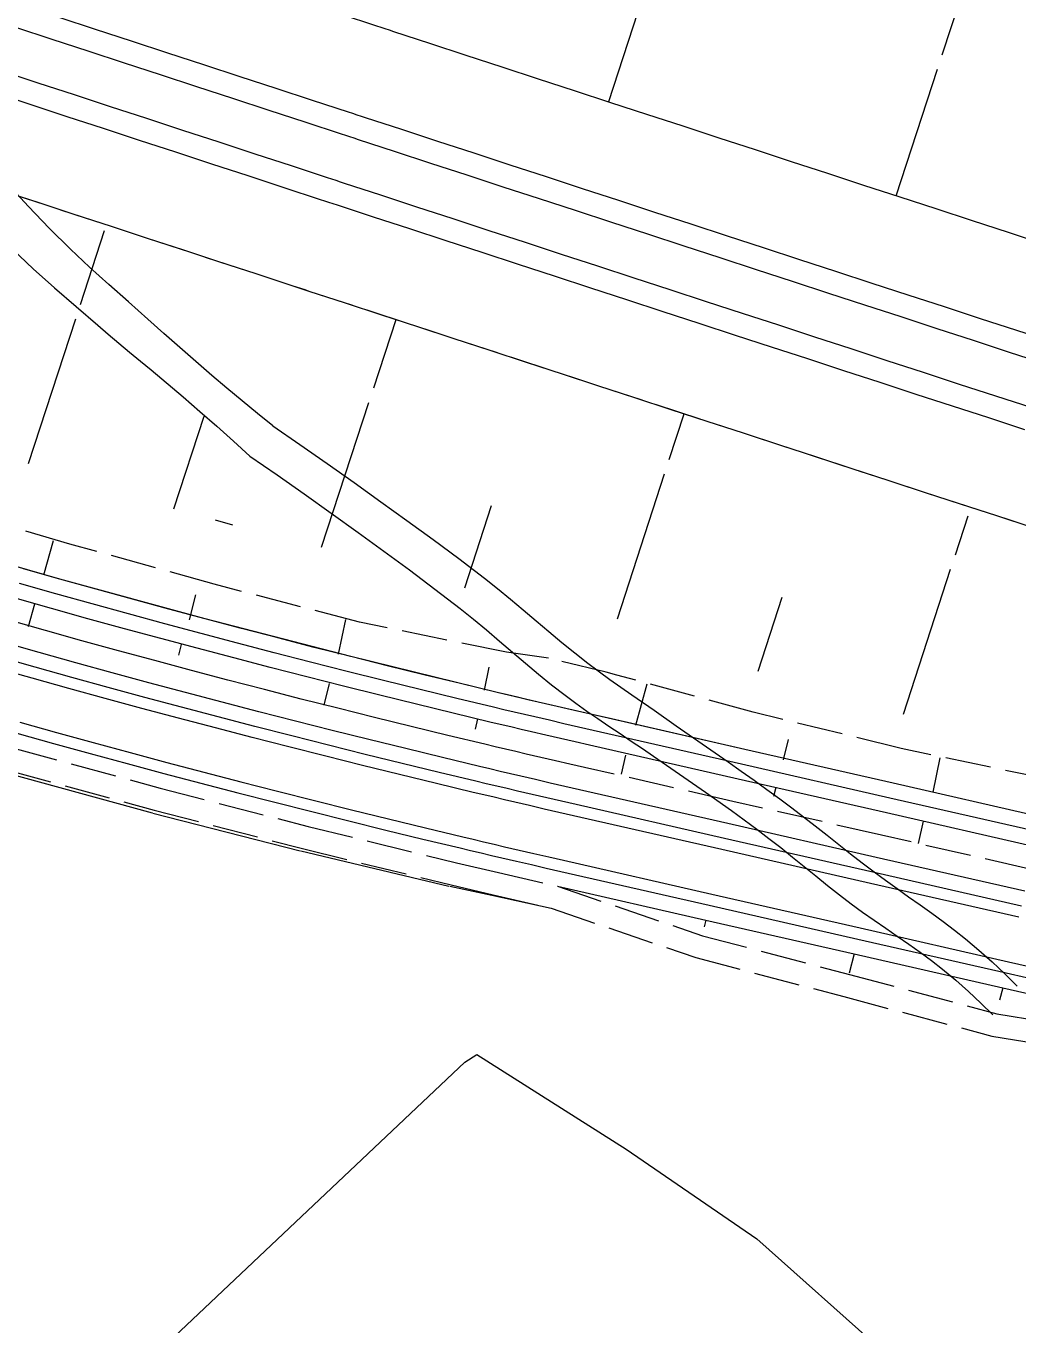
# Model space of a CAD drawing. Header units: millimetres. Extents: x 127045 to 128191, y 151549 to 152340.
# Drawn here: x 127727.2 to 127792.3, y 151782.8 to 151868.1 of the extents above; entities that cross this region are included whole.
import ezdxf

# ---------------------------------------------------------------- set-up
doc = ezdxf.new("R2010")
doc.units = ezdxf.units.MM
doc.header["$MEASUREMENT"] = 0
doc.linetypes.add('INT_344$0$TYPE1', pattern=[4, 3, -1])
doc.linetypes.add('INT_344$0$TYPE3', pattern=[11, 10, -1])
doc.layers.get('0').update_dxf_attribs({"color": 252, "linetype": 'CONTINUOUS'})
for name, color, linetype in [('INT_344$0$101', 252, 'CONTINUOUS'), ('INT_344$0$102', 252, 'CONTINUOUS'), ('INT_344$0$105', 252, 'CONTINUOUS'), ('INT_344$0$106', 252, 'CONTINUOUS'), ('INT_344$0$113', 252, 'CONTINUOUS'), ('INT_344$0$136', 252, 'CONTINUOUS'), ('TGV_344$0$1', 252, 'CONTINUOUS'), ('TGV_344$0$36', 252, 'CONTINUOUS')]:
    doc.layers.add(name, color=color, linetype=linetype)

# ---------------------------------------------------------------- blocks, each defined once
blk = doc.blocks.new('INT_344')
at = {"layer": 'INT_344$0$101'}
for p, q in [((127728.024303, 151826.994775, 66.927513), (127725.628856, 151827.671391, 66.920784)), ((127727.754477, 151826.031866, 66.947517), (127725.355821, 151826.709388, 66.940786)), ((127730.422259, 151826.327128, 66.930672), (127728.024303, 151826.994775, 66.927513)), ((127727.552107, 151825.309684, 66.962517), (127725.151046, 151825.987886, 66.955786)), ((127730.155644, 151825.363325, 66.950676), (127727.754477, 151826.031866, 66.947517)), ((127732.822428, 151825.667479, 66.93383), (127730.422259, 151826.327128, 66.930672)), ((127729.955683, 151824.640473, 66.965675), (127727.552107, 151825.309684, 66.962517)), ((127732.559027, 151824.702792, 66.953835), (127730.155644, 151825.363325, 66.950676)), ((127735.224781, 151825.015833, 66.936989), (127732.822428, 151825.667479, 66.93383)), ((127737.629294, 151824.372199, 66.940147), (127735.224781, 151825.015833, 66.936989)), ((127732.361476, 151823.979277, 66.968834), (127729.955683, 151824.640473, 66.965675)), ((127734.964597, 151824.050274, 66.956993), (127732.559027, 151824.702792, 66.953835)), ((127740.035938, 151823.736584, 66.939735), (127737.629294, 151824.372199, 66.940147)), ((127734.769459, 151823.326104, 66.971992), (127732.361476, 151823.979277, 66.968834)), ((127737.179607, 151822.680962, 66.975151), (127734.769459, 151823.326104, 66.971992)), ((127737.37233, 151823.405778, 66.960152), (127734.964597, 151824.050274, 66.956993)), ((127739.782197, 151822.769312, 66.959738), (127737.37233, 151823.405778, 66.960152)), ((127742.444688, 151823.108994, 66.939323), (127740.035938, 151823.736584, 66.939735)), ((127739.591891, 151822.043857, 66.974737), (127737.179607, 151822.680962, 66.975151)), ((127742.194173, 151822.140881, 66.959324), (127739.782197, 151822.769312, 66.959738)), ((127744.855517, 151822.489436, 66.938911), (127742.444688, 151823.108994, 66.939323)), ((127747.268397, 151821.877919, 66.938499), (127744.855517, 151822.489436, 66.938911)), ((127726.540259, 151821.698775, 66.947517), (127728.955876, 151821.026211, 66.950676)), ((127726.742629, 151822.420957, 66.962517), (127729.155838, 151821.749064, 66.965675)), ((127729.155838, 151821.749064, 66.965675), (127731.571273, 151821.085218, 66.968834)), ((127742.006286, 151821.414797, 66.974323), (127739.591891, 151822.043857, 66.974737)), ((127744.60823, 151821.520494, 66.95891), (127742.194173, 151822.140881, 66.959324)), ((127749.683551, 151821.275417, 66.934515), (127747.268397, 151821.877919, 66.938499)), ((127728.955876, 151821.026211, 66.950676), (127731.373722, 151820.361703, 66.953835)), ((127731.571273, 151821.085218, 66.968834), (127733.988908, 151820.429427, 66.971992)), ((127744.422764, 151820.793787, 66.973909), (127742.006286, 151821.414797, 66.974323)), ((127746.841299, 151820.180837, 66.973495), (127744.422764, 151820.793787, 66.973909)), ((127747.024341, 151820.908158, 66.958496), (127744.60823, 151821.520494, 66.95891)), ((127749.44273, 151820.304849, 66.954514), (127747.024341, 151820.908158, 66.958496)), ((127752.10093, 151820.681921, 66.930531), (127749.683551, 151821.275417, 66.934515)), ((127731.373722, 151820.361703, 66.953835), (127733.79377, 151819.705258, 66.956993)), ((127733.988908, 151820.429427, 66.971992), (127736.408715, 151819.781699, 66.975151)), ((127749.262114, 151819.576923, 66.969513), (127746.841299, 151820.180837, 66.973495)), ((127751.863345, 151819.710558, 66.950531), (127749.44273, 151820.304849, 66.954514)), ((127754.51991, 151820.09504, 66.926546), (127752.10093, 151820.681921, 66.930531)), ((127756.939899, 151819.512378, 66.922562), (127754.51991, 151820.09504, 66.926546)), ((127733.79377, 151819.705258, 66.956993), (127736.215992, 151819.056883, 66.960152)), ((127736.215992, 151819.056883, 66.960152), (127738.640362, 151818.416587, 66.959738)), ((127736.408715, 151819.781699, 66.975151), (127738.830668, 151819.142041, 66.974737)), ((127738.830668, 151819.142041, 66.974737), (127741.25474, 151818.510459, 66.974323)), ((127751.685157, 151818.982036, 66.96553), (127749.262114, 151819.576923, 66.969513)), ((127754.285565, 151819.122892, 66.946548), (127751.863345, 151819.710558, 66.950531)), ((127756.708795, 151818.539449, 66.942566), (127754.285565, 151819.122892, 66.946548)), ((127757.621297, 151819.34981, 66.920797), (127756.939899, 151819.512378, 66.922562)), ((127758.303094, 151819.188923, 66.919033), (127757.621297, 151819.34981, 66.920797)), ((127758.98515, 151819.02915, 66.917269), (127758.303094, 151819.188923, 66.919033)), ((127759.667332, 151818.869922, 66.915504), (127758.98515, 151819.02915, 66.917269)), ((127738.640362, 151818.416587, 66.959738), (127741.066853, 151817.784374, 66.959324)), ((127741.25474, 151818.510459, 66.974323), (127743.680903, 151817.886961, 66.973909)), ((127754.109806, 151818.39378, 66.961548), (127751.685157, 151818.982036, 66.96553)), ((127756.535467, 151817.809752, 66.957565), (127754.109806, 151818.39378, 66.961548)), ((127757.391105, 151818.376663, 66.9408), (127756.708795, 151818.539449, 66.942566)), ((127758.073815, 151818.215561, 66.939034), (127757.391105, 151818.376663, 66.9408)), ((127758.756785, 151818.055574, 66.937267), (127758.073815, 151818.215561, 66.939034)), ((127760.627927, 151818.646511, 66.912819), (127759.667332, 151818.869922, 66.915504)), ((127761.588774, 151818.424185, 66.910133), (127760.627927, 151818.646511, 66.912819)), ((127762.549871, 151818.202945, 66.907448), (127761.588774, 151818.424185, 66.910133)), ((127763.511217, 151817.98279, 66.904762), (127762.549871, 151818.202945, 66.907448)), ((127741.066853, 151817.784374, 66.959324), (127743.495438, 151817.160254, 66.95891)), ((127743.680903, 151817.886961, 66.973909), (127746.109132, 151817.271553, 66.973495)), ((127757.218462, 151817.646803, 66.955799), (127756.535467, 151817.809752, 66.957565)), ((127757.901856, 151817.485539, 66.954033), (127757.218462, 151817.646803, 66.955799)), ((127758.58551, 151817.325392, 66.952267), (127757.901856, 151817.485539, 66.954033)), ((127759.269291, 151817.16579, 66.9505), (127758.58551, 151817.325392, 66.952267)), ((127759.43988, 151817.896132, 66.935501), (127758.756785, 151818.055574, 66.937267)), ((127760.401762, 151817.672422, 66.932817), (127759.43988, 151817.896132, 66.935501)), ((127761.363895, 151817.449799, 66.930134), (127760.401762, 151817.672422, 66.932817)), ((127762.326279, 151817.228262, 66.92745), (127761.363895, 151817.449799, 66.930134)), ((127773.26099, 151815.759746, 66.877663), (127763.511217, 151817.98279, 66.904762)), ((127743.495438, 151817.160254, 66.95891), (127745.92609, 151816.544232, 66.958496)), ((127745.92609, 151816.544232, 66.958496), (127748.359033, 151815.937293, 66.954514)), ((127746.109132, 151817.271553, 66.973495), (127748.539649, 151816.665219, 66.969513)), ((127748.539649, 151816.665219, 66.969513), (127750.972404, 151816.067948, 66.96553)), ((127760.232137, 151816.941856, 66.947817), (127759.269291, 151817.16579, 66.9505)), ((127761.195236, 151816.719009, 66.945133), (127760.232137, 151816.941856, 66.947817)), ((127762.158585, 151816.497251, 66.94245), (127761.195236, 151816.719009, 66.945133)), ((127763.122184, 151816.27658, 66.939766), (127762.158585, 151816.497251, 66.94245)), ((127763.288913, 151817.007813, 66.924767), (127762.326279, 151817.228262, 66.92745)), ((127773.038686, 151814.784768, 66.897667), (127763.288913, 151817.007813, 66.924767)), ((127748.359033, 151815.937293, 66.954514), (127750.794215, 151815.339426, 66.950531)), ((127750.972404, 151816.067948, 66.96553), (127753.406771, 151815.477334, 66.961548)), ((127772.871957, 151814.053535, 66.912666), (127763.122184, 151816.27658, 66.939766)), ((127783.010763, 151813.536701, 66.850563), (127773.26099, 151815.759746, 66.877663)), ((127750.794215, 151815.339426, 66.950531), (127753.231013, 151814.748223, 66.946548)), ((127753.406771, 151815.477334, 66.961548), (127755.842154, 151814.890966, 66.957565)), ((127755.842154, 151814.890966, 66.957565), (127756.527886, 151814.727363, 66.955799)), ((127782.788459, 151812.561724, 66.870567), (127773.038686, 151814.784768, 66.897667)), ((127753.231013, 151814.748223, 66.946548), (127755.668825, 151814.161269, 66.942566)), ((127755.668825, 151814.161269, 66.942566), (127756.355242, 151813.997503, 66.9408)), ((127756.355242, 151813.997503, 66.9408), (127757.04206, 151813.835431, 66.939034)), ((127756.527886, 151814.727363, 66.955799), (127757.214019, 151814.565453, 66.954033)), ((127757.214019, 151814.565453, 66.954033), (127757.900414, 151814.404663, 66.952267)), ((127757.900414, 151814.404663, 66.952267), (127758.586935, 151814.244423, 66.9505)), ((127758.586935, 151814.244423, 66.9505), (127759.553641, 151814.019591, 66.947817)), ((127759.553641, 151814.019591, 66.947817), (127760.520599, 151813.795851, 66.945133)), ((127782.62173, 151811.830491, 66.885567), (127772.871957, 151814.053535, 66.912666)), ((127757.04206, 151813.835431, 66.939034), (127757.72914, 151813.674481, 66.937267)), ((127757.72914, 151813.674481, 66.937267), (127758.416346, 151813.514081, 66.935501)), ((127758.416346, 151813.514081, 66.935501), (127759.384016, 151813.289024, 66.932817)), ((127759.384016, 151813.289024, 66.932817), (127760.35194, 151813.065061, 66.930134)), ((127760.35194, 151813.065061, 66.930134), (127761.320116, 151812.842192, 66.92745)), ((127760.520599, 151813.795851, 66.945133), (127761.48781, 151813.573203, 66.94245)), ((127761.48781, 151813.573203, 66.94245), (127762.455271, 151813.351648, 66.939766)), ((127762.455271, 151813.351648, 66.939766), (127772.205044, 151811.128604, 66.912666)), ((127792.760536, 151811.313656, 66.823463), (127783.010763, 151813.536701, 66.850563)), ((127761.320116, 151812.842192, 66.92745), (127762.288543, 151812.620415, 66.924767)), ((127762.288543, 151812.620415, 66.924767), (127772.038316, 151810.397371, 66.897667)), ((127792.538232, 151810.338679, 66.84346), (127782.788459, 151812.561724, 66.870567)), ((127792.371503, 151809.607446, 66.858467), (127782.62173, 151811.830491, 66.885567)), ((127772.205044, 151811.128604, 66.912666), (127781.954817, 151808.905559, 66.885567)), ((127772.038316, 151810.397371, 66.897667), (127781.788088, 151808.174326, 66.870567)), ((127781.954817, 151808.905559, 66.885567), (127791.70459, 151806.682514, 66.858467)), ((127781.788088, 151808.174326, 66.870567), (127791.537861, 151805.951281, 66.84346)), ((127791.70459, 151806.682514, 66.858467), (127801.454363, 151804.45947, 66.83136)), ((127791.537861, 151805.951281, 66.84346), (127801.287634, 151803.728237, 66.81636))]:
    blk.add_line(p, q, dxfattribs=at)
at = {"layer": 'INT_344$0$102'}
for p, q in [((127731.71195, 151867.919503, 62.588525), (127729.336086, 151868.697315, 62.552097)), ((127728.866576, 151867.26322, 62.555668), (127726.490677, 151868.041072, 62.518347)), ((127734.08782, 151867.141711, 62.624952), (127731.71195, 151867.919503, 62.588525)), ((127731.242468, 151866.485402, 62.592988), (127728.866576, 151867.26322, 62.555668)), ((127736.463705, 151866.363962, 62.66138), (127734.08782, 151867.141711, 62.624952)), ((127733.618366, 151865.707604, 62.630308), (127731.242468, 151866.485402, 62.592988)), ((127738.839612, 151865.586282, 62.697807), (127736.463705, 151866.363962, 62.66138)), ((127725.557238, 151865.189987, 62.516562), (127727.933155, 151864.412128, 62.553288)), ((127735.994278, 151864.92985, 62.667628), (127733.618366, 151865.707604, 62.630308)), ((127741.215507, 151864.808686, 62.734234), (127738.839612, 151865.586282, 62.697807)), ((127727.933155, 151864.412128, 62.553288), (127730.309099, 151863.634293, 62.590013)), ((127738.370213, 151864.152164, 62.704948), (127735.994278, 151864.92985, 62.667628)), ((127743.591423, 151864.031153, 62.77066), (127741.215507, 151864.808686, 62.734234)), ((127725.087719, 151863.755893, 62.519239), (127727.463645, 151862.978033, 62.556858)), ((127730.309099, 151863.634293, 62.590013), (127732.68505, 151862.856477, 62.626738)), ((127740.746154, 151863.374557, 62.742269), (127738.370213, 151864.152164, 62.704948)), ((127745.967356, 151863.253671, 62.807087), (127743.591423, 151864.031153, 62.77066)), ((127727.463645, 151862.978033, 62.556858), (127729.839617, 151862.200191, 62.594476)), ((127732.68505, 151862.856477, 62.626738), (127735.061015, 151862.078706, 62.663463)), ((127743.122116, 151862.597015, 62.779589), (127740.746154, 151863.374557, 62.742269)), ((127745.498095, 151861.819524, 62.816909), (127743.122116, 151862.597015, 62.779589)), ((127748.343301, 151862.476229, 62.843513), (127745.967356, 151863.253671, 62.807087)), ((127729.839617, 151862.200191, 62.594476), (127732.215595, 151861.422369, 62.632093)), ((127735.061015, 151862.078706, 62.663463), (127737.437003, 151861.301003, 62.700188)), ((127747.874086, 151861.042073, 62.854229), (127745.498095, 151861.819524, 62.816909)), ((127748.623304, 151862.384613, 62.847807), (127748.343301, 151862.476229, 62.843513)), ((127748.903308, 151862.293002, 62.8521), (127748.623304, 151862.384613, 62.847807)), ((127749.183314, 151862.201396, 62.856394), (127748.903308, 151862.293002, 62.8521)), ((127749.463322, 151862.109798, 62.860687), (127749.183314, 151862.201396, 62.856394)), ((127751.839301, 151861.332593, 62.897115), (127749.463322, 151862.109798, 62.860687)), ((127732.215595, 151861.422369, 62.632093), (127734.591588, 151860.644593, 62.669711)), ((127737.437003, 151861.301003, 62.700188), (127739.813033, 151860.523368, 62.736913)), ((127748.154096, 151860.950455, 62.858627), (127747.874086, 151861.042073, 62.854229)), ((127748.434106, 151860.858843, 62.863026), (127748.154096, 151860.950455, 62.858627)), ((127748.714119, 151860.767236, 62.867424), (127748.434106, 151860.858843, 62.863026)), ((127754.215292, 151860.555422, 62.933542), (127751.839301, 151861.332593, 62.897115)), ((127734.591588, 151860.644593, 62.669711), (127736.967604, 151859.866885, 62.707329)), ((127739.813033, 151860.523368, 62.736913), (127742.189083, 151859.745796, 62.773638)), ((127748.994134, 151860.675636, 62.871822), (127748.714119, 151860.767236, 62.867424)), ((127751.37018, 151859.898417, 62.909142), (127748.994134, 151860.675636, 62.871822)), ((127756.591312, 151859.778339, 62.96997), (127754.215292, 151860.555422, 62.933542)), ((127736.967604, 151859.866885, 62.707329), (127739.343679, 151859.089239, 62.744946)), ((127742.189083, 151859.745796, 62.773638), (127744.56515, 151858.968276, 62.810363)), ((127753.746237, 151859.121232, 62.946463), (127751.37018, 151859.898417, 62.909142)), ((127758.967377, 151859.001398, 63.006397), (127756.591312, 151859.778339, 62.96997)), ((127739.343679, 151859.089239, 62.744946), (127741.719776, 151858.311658, 62.782564)), ((127741.719776, 151858.311658, 62.782564), (127744.095889, 151857.534129, 62.820182)), ((127744.56515, 151858.968276, 62.810363), (127746.94123, 151858.190796, 62.847088)), ((127756.122323, 151858.344135, 62.983783), (127753.746237, 151859.121232, 62.946463)), ((127758.498456, 151857.567181, 63.021103), (127756.122323, 151858.344135, 62.983783)), ((127761.343452, 151858.224601, 63.042825), (127758.967377, 151859.001398, 63.006397)), ((127744.095889, 151857.534129, 62.820182), (127746.472015, 151856.75664, 62.8578)), ((127746.94123, 151858.190796, 62.847088), (127747.221252, 151858.099174, 62.851416)), ((127747.221252, 151858.099174, 62.851416), (127747.501275, 151858.007558, 62.855743)), ((127747.501275, 151858.007558, 62.855743), (127747.781301, 151857.915947, 62.860071)), ((127747.781301, 151857.915947, 62.860071), (127748.061328, 151857.824343, 62.864399)), ((127748.061328, 151857.824343, 62.864399), (127750.437502, 151857.047081, 62.901124)), ((127760.874614, 151856.790366, 63.058423), (127758.498456, 151857.567181, 63.021103)), ((127763.719562, 151857.447915, 63.079252), (127761.343452, 151858.224601, 63.042825)), ((127766.095717, 151856.671365, 63.11568), (127763.719562, 151857.447915, 63.079252)), ((127746.472015, 151856.75664, 62.8578), (127746.752044, 151856.665017, 62.862233)), ((127746.752044, 151856.665017, 62.862233), (127747.032074, 151856.573399, 62.866667)), ((127747.032074, 151856.573399, 62.866667), (127747.312106, 151856.481787, 62.8711)), ((127750.437502, 151857.047081, 62.901124), (127752.813687, 151856.269854, 62.937849)), ((127763.25081, 151856.013662, 63.095743), (127760.874614, 151856.790366, 63.058423)), ((127768.471923, 151855.894974, 63.152107), (127766.095717, 151856.671365, 63.11568)), ((127747.312106, 151856.481787, 62.8711), (127747.59214, 151856.390181, 62.875534)), ((127747.59214, 151856.390181, 62.875534), (127749.96838, 151855.612906, 62.913152)), ((127752.813687, 151856.269854, 62.937849), (127755.189901, 151855.492716, 62.974574)), ((127765.62705, 151855.237095, 63.133063), (127763.25081, 151856.013662, 63.095743)), ((127770.848144, 151855.118745, 63.188535), (127768.471923, 151855.894974, 63.152107)), ((127749.96838, 151855.612906, 62.913152), (127752.344631, 151854.835665, 62.950769)), ((127755.189901, 151855.492716, 62.974574), (127757.566161, 151854.715721, 63.011299)), ((127768.003342, 151854.460688, 63.170383), (127765.62705, 151855.237095, 63.133063)), ((127773.224411, 151854.342657, 63.224962), (127770.848144, 151855.118745, 63.188535)), ((127752.344631, 151854.835665, 62.950769), (127754.720912, 151854.058513, 62.988387)), ((127754.720912, 151854.058513, 62.988387), (127757.09724, 151853.281504, 63.026005)), ((127757.566161, 151854.715721, 63.011299), (127759.942483, 151853.938852, 63.048024)), ((127770.379666, 151853.684436, 63.207705), (127768.003342, 151854.460688, 63.170383)), ((127775.600732, 151853.566733, 63.26139), (127773.224411, 151854.342657, 63.224962)), ((127757.09724, 151853.281504, 63.026005), (127759.473646, 151852.504617, 63.063623)), ((127759.942483, 151853.938852, 63.048024), (127762.318842, 151853.162095, 63.084749)), ((127762.318842, 151853.162095, 63.084749), (127764.695245, 151852.385475, 63.121474)), ((127772.756036, 151852.908326, 63.245026), (127770.379666, 151853.684436, 63.207705)), ((127777.977114, 151852.790999, 63.297817), (127775.600732, 151853.566733, 63.26139)), ((127759.473646, 151852.504617, 63.063623), (127761.85009, 151851.727843, 63.101242)), ((127764.695245, 151852.385475, 63.121474), (127767.0717, 151851.609014, 63.158199)), ((127775.13246, 151852.132382, 63.282347), (127772.756036, 151852.908326, 63.245026)), ((127780.35352, 151852.015455, 63.334245), (127777.977114, 151852.790999, 63.297817)), ((127761.85009, 151851.727843, 63.101242), (127764.226578, 151850.951204, 63.138861)), ((127767.0717, 151851.609014, 63.158199), (127769.448223, 151850.832698, 63.194924)), ((127777.508946, 151851.356627, 63.319668), (127775.13246, 151852.132382, 63.282347)), ((127782.729982, 151851.240081, 63.370672), (127780.35352, 151852.015455, 63.334245)), ((127764.226578, 151850.951204, 63.138861), (127766.603118, 151850.174727, 63.176479)), ((127769.448223, 151850.832698, 63.194924), (127771.824791, 151850.056523, 63.231649)), ((127779.885474, 151850.581057, 63.356988), (127777.508946, 151851.356627, 63.319668)), ((127785.106507, 151850.464902, 63.4071), (127782.729982, 151851.240081, 63.370672)), ((127766.603118, 151850.174727, 63.176479), (127768.979744, 151849.398389, 63.214097)), ((127771.824791, 151850.056523, 63.231649), (127774.201414, 151849.280514, 63.268374)), ((127782.262058, 151849.805659, 63.394308), (127779.885474, 151850.581057, 63.356988)), ((127784.638705, 151849.030454, 63.431628), (127782.262058, 151849.805659, 63.394308)), ((127787.483103, 151849.689941, 63.443527), (127785.106507, 151850.464902, 63.4071)), ((127768.979744, 151849.398389, 63.214097), (127771.356416, 151848.622193, 63.251715)), ((127774.201414, 151849.280514, 63.268374), (127776.578098, 151848.504694, 63.305099)), ((127787.015423, 151848.255469, 63.468948), (127784.638705, 151849.030454, 63.431628)), ((127789.859734, 151848.915201, 63.479955), (127787.483103, 151849.689941, 63.443527)), ((127792.236429, 151848.140659, 63.516382), (127789.859734, 151848.915201, 63.479955)), ((127771.356416, 151848.622193, 63.251715), (127773.733142, 151847.846162, 63.289332)), ((127776.578098, 151848.504694, 63.305099), (127778.95486, 151847.729048, 63.341825)), ((127789.392194, 151847.480699, 63.506269), (127787.015423, 151848.255469, 63.468948)), ((127794.613197, 151847.366342, 63.55281), (127792.236429, 151848.140659, 63.516382)), ((127773.733142, 151847.846162, 63.289332), (127776.109931, 151847.070322, 63.32695)), ((127778.95486, 151847.729048, 63.341825), (127781.331677, 151846.953573, 63.37855)), ((127791.769029, 151846.706128, 63.543589), (127789.392194, 151847.480699, 63.506269)), ((127776.109931, 151847.070322, 63.32695), (127778.486814, 151846.29465, 63.364568)), ((127781.331677, 151846.953573, 63.37855), (127783.708558, 151846.178292, 63.415275)), ((127794.145937, 151845.931783, 63.580909), (127791.769029, 151846.706128, 63.543589)), ((127778.486814, 151846.29465, 63.364568), (127780.863753, 151845.51915, 63.402185)), ((127780.863753, 151845.51915, 63.402185), (127783.240756, 151844.743844, 63.439803)), ((127783.708558, 151846.178292, 63.415275), (127786.08551, 151845.403231, 63.452)), ((127783.240756, 151844.743844, 63.439803), (127785.61783, 151843.968759, 63.477421)), ((127786.08551, 151845.403231, 63.452), (127788.46255, 151844.628373, 63.488725)), ((127788.46255, 151844.628373, 63.488725), (127790.839654, 151843.853715, 63.52545)), ((127785.61783, 151843.968759, 63.477421), (127787.99501, 151843.193872, 63.515038)), ((127790.839654, 151843.853715, 63.52545), (127793.216832, 151843.079282, 63.562175)), ((127787.99501, 151843.193872, 63.515038), (127790.372255, 151842.419185, 63.552656)), ((127790.372255, 151842.419185, 63.552656), (127792.749572, 151841.644722, 63.590274))]:
    blk.add_line(p, q, dxfattribs=at)
at = {"layer": 'INT_344$0$105', "linetype": 'INT_344$0$TYPE1'}
for p, q in [((127750.193789, 151868.132248, 61.918686), (127747.818017, 151868.909627, 61.881961)), ((127750.473767, 151868.040641, 61.923014), (127750.193789, 151868.132248, 61.918686)), ((127750.753745, 151867.949038, 61.927341), (127750.473767, 151868.040641, 61.923014)), ((127751.033726, 151867.857442, 61.931669), (127750.753745, 151867.949038, 61.927341)), ((127751.31371, 151867.765853, 61.935997), (127751.033726, 151867.857442, 61.931669)), ((127753.689438, 151866.988737, 61.972723), (127751.31371, 151867.765853, 61.935997)), ((127756.065177, 151866.211656, 62.009449), (127753.689438, 151866.988737, 61.972723)), ((127758.440946, 151865.434663, 62.046175), (127756.065177, 151866.211656, 62.009449)), ((127760.816761, 151864.657813, 62.082901), (127758.440946, 151865.434663, 62.046175)), ((127763.192514, 151863.88113, 62.119626), (127760.816761, 151864.657813, 62.082901)), ((127765.568304, 151863.10456, 62.156351), (127763.192514, 151863.88113, 62.119626)), ((127767.944138, 151862.328125, 62.193076), (127765.568304, 151863.10456, 62.156351)), ((127770.320025, 151861.55185, 62.229801), (127767.944138, 151862.328125, 62.193076)), ((127772.695856, 151860.77576, 62.266526), (127770.320025, 151861.55185, 62.229801)), ((127775.071732, 151859.999811, 62.303251), (127772.695856, 151860.77576, 62.266526)), ((127777.447663, 151859.224027, 62.339976), (127775.071732, 151859.999811, 62.303251)), ((127779.823656, 151858.448433, 62.376701), (127777.447663, 151859.224027, 62.339976)), ((127782.199602, 151857.673054, 62.413426), (127779.823656, 151858.448433, 62.376701)), ((127784.575605, 151856.897845, 62.450151), (127782.199602, 151857.673054, 62.413426)), ((127725.612047, 151857.322413, 61.624886), (127735.116422, 151854.211115, 61.771786)), ((127725.612047, 151857.322413, 61.624886), (127727.988123, 151856.544534, 61.661611)), ((127786.95167, 151856.12283, 62.486876), (127784.575605, 151856.897845, 62.450151)), ((127727.988123, 151856.544534, 61.661611), (127730.364206, 151855.766676, 61.698336)), ((127730.364206, 151855.766676, 61.698336), (127732.740303, 151854.988861, 61.735061)), ((127789.327808, 151855.348034, 62.523602), (127786.95167, 151856.12283, 62.486876)), ((127732.740303, 151854.988861, 61.735061), (127735.116422, 151854.211115, 61.771786)), ((127791.703908, 151854.573482, 62.560327), (127789.327808, 151855.348034, 62.523602)), ((127735.116422, 151854.211115, 61.771786), (127744.621528, 151851.100621, 61.918686)), ((127735.116422, 151854.211115, 61.771786), (127737.492671, 151853.433408, 61.808511)), ((127794.080075, 151853.79913, 62.597052), (127791.703908, 151854.573482, 62.560327)), ((127737.492671, 151853.433408, 61.808511), (127739.868941, 151852.655765, 61.845236)), ((127739.868941, 151852.655765, 61.845236), (127742.245228, 151851.878173, 61.881961)), ((127742.245228, 151851.878173, 61.881961), (127744.621528, 151851.100621, 61.918686)), ((127744.621528, 151851.100621, 61.918686), (127745.741752, 151850.734127, 61.935997)), ((127744.621528, 151851.100621, 61.918686), (127744.901581, 151851.008989, 61.923014)), ((127744.901581, 151851.008989, 61.923014), (127745.181636, 151850.917362, 61.927341)), ((127745.181636, 151850.917362, 61.927341), (127745.461693, 151850.825741, 61.931669)), ((127745.461693, 151850.825741, 61.931669), (127745.741752, 151850.734127, 61.935997)), ((127745.741752, 151850.734127, 61.935997), (127755.247856, 151847.625089, 62.082901)), ((127745.741752, 151850.734127, 61.935997), (127748.118243, 151849.956761, 61.972723)), ((127748.118243, 151849.956761, 61.972723), (127750.494746, 151849.17943, 62.009449)), ((127750.494746, 151849.17943, 62.009449), (127752.871278, 151848.402188, 62.046175)), ((127752.871278, 151848.402188, 62.046175), (127755.247856, 151847.625089, 62.082901)), ((127755.247856, 151847.625089, 62.082901), (127764.755017, 151844.517852, 62.229801)), ((127755.247856, 151847.625089, 62.082901), (127757.624584, 151846.848088, 62.119626)), ((127757.624584, 151846.848088, 62.119626), (127760.001348, 151846.071198, 62.156351)), ((127760.001348, 151846.071198, 62.156351), (127762.378156, 151845.294445, 62.193076)), ((127762.378156, 151845.294445, 62.193076), (127764.755017, 151844.517852, 62.229801)), ((127764.755017, 151844.517852, 62.229801), (127774.263389, 151841.412887, 62.376701)), ((127764.755017, 151844.517852, 62.229801), (127767.132033, 151843.741375, 62.266526)), ((127767.132033, 151843.741375, 62.266526), (127769.509095, 151842.965039, 62.303251)), ((127769.509095, 151842.965039, 62.303251), (127771.886211, 151842.188868, 62.339976)), ((127771.886211, 151842.188868, 62.339976), (127774.263389, 151841.412887, 62.376701)), ((127774.263389, 151841.412887, 62.376701), (127783.773126, 151838.310666, 62.523602)), ((127774.263389, 151841.412887, 62.376701), (127776.640732, 151840.637052, 62.413426)), ((127776.640732, 151840.637052, 62.413426), (127779.01813, 151839.861387, 62.450151)), ((127779.01813, 151839.861387, 62.450151), (127781.395593, 151839.085917, 62.486876)), ((127781.395593, 151839.085917, 62.486876), (127783.773126, 151838.310666, 62.523602)), ((127783.773126, 151838.310666, 62.523602), (127793.284383, 151835.211659, 62.670502)), ((127783.773126, 151838.310666, 62.523602), (127786.150835, 151837.53559, 62.560327)), ((127786.150835, 151837.53559, 62.560327), (127788.528608, 151836.760714, 62.597052)), ((127730.021293, 151834.121284, 67.227005), (127720.569467, 151836.920805, 67.160278)), ((127788.528608, 151836.760714, 62.597052), (127790.906455, 151835.986062, 62.633777)), ((127790.906455, 151835.986062, 62.633777), (127793.284383, 151835.211659, 62.670502)), ((127739.520424, 151831.484593, 67.260391), (127730.021293, 151834.121284, 67.227005)), ((127749.057312, 151828.986213, 67.273529), (127739.520424, 151831.484593, 67.260391)), ((127728.429043, 151828.439139, 66.927513), (127726.037529, 151829.114647, 66.920784)), ((127730.822182, 151827.772833, 66.930672), (127728.429043, 151828.439139, 66.927513)), ((127758.72085, 151827.010026, 67.069427), (127749.057312, 151828.986213, 67.273529)), ((127733.217529, 151827.114508, 66.93383), (127730.822182, 151827.772833, 66.930672)), ((127735.615057, 151826.464172, 66.936989), (127733.217529, 151827.114508, 66.93383)), ((127761.479594, 151826.628751, 66.931671), (127758.72085, 151827.010026, 67.069427)), ((127738.014739, 151825.821831, 66.940147), (127735.615057, 151826.464172, 66.936989)), ((127765.27021, 151825.697337, 66.948494), (127761.479594, 151826.628751, 66.931671)), ((127740.41655, 151825.187492, 66.939735), (127738.014739, 151825.821831, 66.940147)), ((127742.820461, 151824.561163, 66.939323), (127740.41655, 151825.187492, 66.939735)), ((127765.968971, 151825.507962, 66.961182), (127765.27021, 151825.697337, 66.948494)), ((127774.929944, 151823.079404, 67.123909), (127765.968971, 151825.507962, 66.961182)), ((127745.226447, 151823.94285, 66.938911), (127742.820461, 151824.561163, 66.939323)), ((127747.63448, 151823.332561, 66.938499), (127745.226447, 151823.94285, 66.938911)), ((127750.045656, 151822.731055, 66.934515), (127747.63448, 151823.332561, 66.938499)), ((127752.459052, 151822.138543, 66.930531), (127750.045656, 151822.731055, 66.934515)), ((127784.641502, 151820.688753, 67.182762), (127774.929944, 151823.079404, 67.123909)), ((127754.874048, 151821.552636, 66.926546), (127752.459052, 151822.138543, 66.930531)), ((127726.270433, 151820.735866, 66.927513), (127735.959028, 151818.090462, 66.940147)), ((127757.29005, 151820.970937, 66.922562), (127754.874048, 151821.552636, 66.926546)), ((127757.969067, 151820.808939, 66.920797), (127757.29005, 151820.970937, 66.922562)), ((127758.648481, 151820.648618, 66.919033), (127757.969067, 151820.808939, 66.920797)), ((127759.328154, 151820.489406, 66.917269), (127758.648481, 151820.648618, 66.919033)), ((127760.007952, 151820.330736, 66.915504), (127759.328154, 151820.489406, 66.917269)), ((127760.966896, 151820.107709, 66.912819), (127760.007952, 151820.330736, 66.915504)), ((127761.926092, 151819.885765, 66.910133), (127760.966896, 151820.107709, 66.912819)), ((127762.885538, 151819.664905, 66.907448), (127761.926092, 151819.885765, 66.910133)), ((127794.431888, 151818.643832, 67.064308), (127784.641502, 151820.688753, 67.182762)), ((127763.845233, 151819.445129, 66.904762), (127762.885538, 151819.664905, 66.907448)), ((127773.594447, 151817.222212, 66.877663), (127763.844674, 151819.445256, 66.904762)), ((127735.959028, 151818.090462, 66.940147), (127745.682034, 151815.574471, 66.938499)), ((127783.34422, 151814.999167, 66.850563), (127773.594447, 151817.222212, 66.877663)), ((127745.682034, 151815.574471, 66.938499), (127755.437721, 151813.18834, 66.922562)), ((127793.093993, 151812.776122, 66.823463), (127783.34422, 151814.999167, 66.850563)), ((127755.437721, 151813.18834, 66.922562), (127758.188895, 151812.540291, 66.915504)), ((127758.188895, 151812.540291, 66.915504), (127762.066238, 151811.645438, 66.904762)), ((127762.066238, 151811.645438, 66.904762), (127762.066512, 151811.645629, 66.902802)), ((127762.066512, 151811.645629, 66.902802), (127771.582699, 151808.399139, 66.352905)), ((127771.582699, 151808.399139, 66.352905), (127781.258101, 151805.849921, 66.158531)), ((127781.258101, 151805.849921, 66.158531), (127790.927902, 151803.276137, 65.951561)), ((127790.927902, 151803.276137, 65.951561), (127800.807936, 151801.624388, 66.217438))]:
    blk.add_line(p, q, dxfattribs=at)
at = {"layer": 'INT_344$0$106', "linetype": 'INT_344$0$TYPE1'}
for p, q in [((127725.865684, 151819.291471, 66.927513), (127735.573574, 151816.640799, 66.940147)), ((127735.573574, 151816.640799, 66.940147), (127745.315942, 151814.119797, 66.938499)), ((127745.315942, 151814.119797, 66.938499), (127755.087567, 151811.729768, 66.922562)), ((127755.087567, 151811.729768, 66.922562), (127757.848275, 151811.079473, 66.915504)), ((127757.848275, 151811.079473, 66.915504), (127761.656922, 151810.200474, 66.904762)), ((127761.656922, 151810.200474, 66.902802), (127771.148904, 151806.962243, 66.352905)), ((127761.656922, 151810.200474, 66.904762), (127761.657055, 151810.200163, 66.902802)), ((127771.816011, 151809.422393), (127771.701695, 151808.988514)), ((127781.565784, 151807.199349), (127781.232139, 151805.945833)), ((127771.148904, 151806.962243, 66.352905), (127780.874107, 151804.399903, 66.158531)), ((127791.315557, 151804.976304), (127791.097162, 151804.155785)), ((127780.874107, 151804.399903, 66.158531), (127790.610616, 151801.808364, 65.951561)), ((127790.610616, 151801.808364, 65.951561), (127800.558483, 151800.145274, 66.217438))]:
    blk.add_line(p, q, dxfattribs=at)
at = {"layer": 'INT_344$0$113', "linetype": 'INT_344$0$TYPE3'}
for p, q in [((127771.852362, 151882.861355), (127765.412017, 151863.15594)), ((127790.419599, 151875.74242), (127784.302067, 151856.966913)), ((127727.306127, 151839.398979), (127732.317929, 151854.714136)), ((127746.574815, 151833.916151), (127751.459944, 151848.863097)), ((127736.862143, 151836.422587), (127738.857024, 151842.522077)), ((127766.00016, 151829.216584), (127770.390878, 151842.676159)), ((127755.974176, 151831.253063), (127757.737388, 151836.652571)), ((127739.587987, 151835.715597, 67.314522), (127740.721751, 151835.389559, 67.317612)), ((127784.79888, 151822.950495), (127789.036381, 151835.973717)), ((127729.373435, 151831.80932, 68.427513), (127719.868337, 151834.54131, 68.400597)), ((127728.331579, 151832.09347), (127728.957468, 151834.348339)), ((127729.373435, 151831.80932, 68.427513), (127726.994026, 151832.481406, 68.420784)), ((127738.914113, 151829.204304, 68.440147), (127729.373435, 151831.80932, 68.427513)), ((127731.755335, 151831.146144, 68.430672), (127729.373435, 151831.80932, 68.427513)), ((127734.139432, 151830.490911, 68.43383), (127731.755335, 151831.146144, 68.430672)), ((127728.833782, 151829.883502, 68.427513), (127726.447958, 151830.5574, 68.420784)), ((127727.319205, 151828.696937), (127727.725792, 151830.186031)), ((127736.5257, 151829.843628, 68.436989), (127734.139432, 151830.490911, 68.43383)), ((127737.884372, 151829.136419), (127738.31586, 151830.783505)), ((127775.242864, 151825.770235), (127776.823102, 151830.620191)), ((127731.222105, 151829.218538, 68.430672), (127728.833782, 151829.883502, 68.427513)), ((127738.914113, 151829.204304, 68.440147), (127736.5257, 151829.843628, 68.436989)), ((127733.61263, 151828.561538, 68.43383), (127731.222105, 151829.218538, 68.430672)), ((127736.005333, 151827.91251, 68.436989), (127733.61263, 151828.561538, 68.43383)), ((127748.488676, 151826.726725, 68.438499), (127738.914113, 151829.204304, 68.440147)), ((127741.304644, 151828.572945, 68.439735), (127738.914113, 151829.204304, 68.440147)), ((127743.697265, 151827.949557, 68.439323), (127741.304644, 151828.572945, 68.439735)), ((127747.690207, 151826.88521), (127748.156485, 151829.165309)), ((127738.400185, 151827.271462, 68.440147), (127736.005333, 151827.91251, 68.436989)), ((127746.091952, 151827.334148, 68.438911), (127743.697265, 151827.949557, 68.439323)), ((127737.338337, 151827.513769), (127737.160247, 151826.825546)), ((127740.797161, 151826.6384, 68.439735), (127738.400185, 151827.271462, 68.440147)), ((127748.488676, 151826.726725, 68.438499), (127746.091952, 151827.334148, 68.438911)), ((127758.095421, 151824.377023, 68.422562), (127748.488676, 151826.726725, 68.438499)), ((127750.887659, 151826.128257, 68.434515), (127748.488676, 151826.726725, 68.438499)), ((127743.196234, 151826.013332, 68.439323), (127740.797161, 151826.6384, 68.439735)), ((127745.597378, 151825.396263, 68.438911), (127743.196234, 151826.013332, 68.439323)), ((127753.288852, 151825.538735, 68.430531), (127750.887659, 151826.128257, 68.434515)), ((127757.265687, 151824.518874), (127757.57742, 151826.043247)), ((127748.000564, 151824.787202, 68.438499), (127745.597378, 151825.396263, 68.438911)), ((127755.691636, 151824.955784, 68.426546), (127753.288852, 151825.538735, 68.430531)), ((127747.0617, 151824.962562), (127746.715887, 151823.548694)), ((127750.406016, 151824.187121, 68.434515), (127748.000564, 151824.787202, 68.438499)), ((127752.813683, 151823.596009, 68.430531), (127750.406016, 151824.187121, 68.434515)), ((127758.095421, 151824.377023, 68.422562), (127755.691636, 151824.955784, 68.426546)), ((127760.804592, 151823.738868, 68.415504), (127758.095421, 151824.377023, 68.422562)), ((127758.772257, 151824.215543, 68.420797), (127758.095421, 151824.377023, 68.422562)), ((127759.449488, 151824.055734, 68.419033), (127758.772257, 151824.215543, 68.420797)), ((127767.223825, 151822.220823), (127767.961586, 151824.943038)), ((127755.222945, 151823.011486, 68.426546), (127752.813683, 151823.596009, 68.430531)), ((127760.126977, 151823.89703, 68.417269), (127759.449488, 151824.055734, 68.419033)), ((127760.804592, 151823.738868, 68.415504), (127760.126977, 151823.89703, 68.417269)), ((127764.622739, 151822.857677, 68.404762), (127760.804592, 151823.738868, 68.415504)), ((127761.758755, 151823.516953, 68.412819), (127760.804592, 151823.738868, 68.415504)), ((127762.713168, 151823.296116, 68.410133), (127761.758755, 151823.516953, 68.412819)), ((127763.66783, 151823.076357, 68.407448), (127762.713168, 151823.296116, 68.410133)), ((127757.633212, 151822.431165, 68.422562), (127755.222945, 151823.011486, 68.426546)), ((127756.822035, 151822.633199), (127756.663348, 151821.959512)), ((127764.622739, 151822.857677, 68.404762), (127763.66783, 151823.076357, 68.407448)), ((127774.372512, 151820.634632, 68.377663), (127764.622739, 151822.857677, 68.404762)), ((127765.328013, 151822.696867, 68.402802), (127764.622739, 151822.857677, 68.404762)), ((127774.372512, 151820.634632, 68.377663), (127765.328013, 151822.696867, 68.402802)), ((127758.311873, 151822.26925, 68.420797), (127757.633212, 151822.431165, 68.422562)), ((127758.99093, 151822.10901, 68.419033), (127758.311873, 151822.26925, 68.420797)), ((127759.670247, 151821.949878, 68.417269), (127758.99093, 151822.10901, 68.419033)), ((127760.349688, 151821.79129, 68.415504), (127759.670247, 151821.949878, 68.417269)), ((127761.306424, 151821.568776, 68.412819), (127760.349688, 151821.79129, 68.415504)), ((127762.26341, 151821.347344, 68.410133), (127761.306424, 151821.568776, 68.412819)), ((127763.220646, 151821.126992, 68.407448), (127762.26341, 151821.347344, 68.410133)), ((127764.178131, 151820.907722, 68.404762), (127763.220646, 151821.126992, 68.407448)), ((127773.927903, 151818.684678, 68.377663), (127764.178131, 151820.907722, 68.404762)), ((127776.911417, 151819.949722), (127777.240942, 151821.28835)), ((127766.54275, 151820.265266), (127766.253699, 151818.997552)), ((127784.122285, 151818.411588, 68.350563), (127774.372512, 151820.634632, 68.377663)), ((127784.122285, 151818.411588, 68.350563), (127774.372512, 151820.634632, 68.377663)), ((127786.738066, 151817.817667), (127787.211277, 151820.08324)), ((127725.792165, 151819.123793, 67.039192), (127735.476638, 151816.451296, 67.065437)), ((127783.677676, 151816.461633, 68.350563), (127773.927903, 151818.684678, 68.377663)), ((127793.872058, 151816.188543, 68.323463), (127784.122285, 151818.411588, 68.350563)), ((127793.872058, 151816.188543, 68.323463), (127784.122285, 151818.411588, 68.350563)), ((127776.401544, 151818.14211), (127776.264243, 151817.53994)), ((127735.476638, 151816.451296, 67.065437), (127745.209713, 151813.961627, 67.049789)), ((127793.427449, 151814.238588, 68.323463), (127783.677676, 151816.461633, 68.350563)), ((127786.089136, 151815.917358), (127785.757792, 151814.464157)), ((127745.209713, 151813.961627, 67.049789), (127754.984261, 151811.642056, 66.999283)), ((127754.984261, 151811.642056, 66.999283), (127757.749277, 151811.050739, 66.96302)), ((127762.066022, 151811.645334, 66.911995), (127762.066512, 151811.645629, 66.902802)), ((127762.066512, 151811.645629, 66.902802), (127771.816011, 151809.422393, 66.877663)), ((127757.749277, 151811.050739, 66.96302), (127761.657055, 151810.200163, 66.902802)), ((127771.816011, 151809.422393, 66.877663), (127781.565784, 151807.199349, 66.850563)), ((127781.565784, 151807.199349, 66.850563), (127791.315557, 151804.976304, 66.823463)), ((127791.315557, 151804.976304, 66.823463), (127801.06533, 151802.753259, 66.796364))]:
    blk.add_line(p, q, dxfattribs=at)
at = {"layer": 'INT_344$0$136'}
for p, q in [((127729.103608, 151830.846411, 68.427513), (127726.720407, 151831.51957, 68.420784)), ((127731.48872, 151830.182341, 68.430672), (127729.103608, 151830.846411, 68.427513)), ((127733.876031, 151829.526224, 68.43383), (127731.48872, 151830.182341, 68.430672)), ((127736.265516, 151828.878069, 68.436989), (127733.876031, 151829.526224, 68.43383)), ((127738.657149, 151828.237883, 68.440147), (127736.265516, 151828.878069, 68.436989)), ((127741.050902, 151827.605672, 68.439735), (127738.657149, 151828.237883, 68.440147)), ((127743.44675, 151826.981444, 68.439323), (127741.050902, 151827.605672, 68.439735)), ((127745.844664, 151826.365206, 68.438911), (127743.44675, 151826.981444, 68.439323)), ((127748.24462, 151825.756964, 68.438499), (127745.844664, 151826.365206, 68.438911)), ((127750.647419, 151825.157546, 68.434515), (127748.24462, 151825.756964, 68.438499)), ((127753.052431, 151824.567091, 68.430531), (127750.647419, 151825.157546, 68.434515)), ((127755.459037, 151823.983217, 68.426546), (127753.052431, 151824.567091, 68.430531)), ((127757.866646, 151823.403538, 68.422562), (127755.459037, 151823.983217, 68.426546)), ((127758.543719, 151823.242003, 68.420797), (127757.866646, 151823.403538, 68.422562)), ((127759.221188, 151823.082139, 68.419033), (127758.543719, 151823.242003, 68.420797)), ((127759.898916, 151822.923382, 68.417269), (127759.221188, 151823.082139, 68.419033)), ((127760.576768, 151822.765166, 68.415504), (127759.898916, 151822.923382, 68.417269)), ((127761.532403, 151822.542908, 68.412819), (127760.576768, 151822.765166, 68.415504)), ((127762.488289, 151822.321731, 68.410133), (127761.532403, 151822.542908, 68.412819)), ((127763.444425, 151822.101632, 68.407448), (127762.488289, 151822.321731, 68.410133)), ((127764.400808, 151821.882615, 68.404762), (127763.444425, 151822.101632, 68.407448)), ((127774.150208, 151819.659655, 68.377663), (127764.400435, 151821.8827, 68.404762)), ((127783.899981, 151817.43661, 68.350563), (127774.150208, 151819.659655, 68.377663)), ((127793.649754, 151815.213566, 68.323463), (127783.899981, 151817.43661, 68.350563))]:
    blk.add_line(p, q, dxfattribs=at)
blk = doc.blocks.new('TGV_344')
at = {"layer": 'TGV_344$0$1'}
for p, q in [((127727.316402, 151856.290941, 67.38299), (127725.981543, 151857.730235, 67.328996)), ((127728.675664, 151854.874322, 67.436988), (127727.316402, 151856.290941, 67.38299)), ((127730.065, 151853.487, 67.490997), (127728.675664, 151854.874322, 67.436988)), ((127726.265, 151853.486, 67.373001), (127727.621075, 151852.186574, 67.375253)), ((127731.312856, 151852.306558, 67.488748), (127730.065, 151853.487, 67.490997)), ((127732.590019, 151851.157777, 67.486499), (127731.312856, 151852.306558, 67.488748)), ((127727.621075, 151852.186574, 67.375253), (127729.021745, 151850.935394, 67.377504)), ((127729.021745, 151850.935394, 67.377504), (127730.443873, 151849.71016, 67.379755)), ((127733.879726, 151850.023791, 67.48425), (127732.590019, 151851.157777, 67.486499)), ((127735.166, 151848.887, 67.482002), (127733.879726, 151850.023791, 67.48425)), ((127730.443873, 151849.71016, 67.379755), (127731.866, 151848.487, 67.382004)), ((127736.210276, 151847.95587, 67.479752), (127735.166, 151848.887, 67.482002)), ((127731.866, 151848.487, 67.382004), (127732.559837, 151847.892157, 67.382004)), ((127732.559837, 151847.892157, 67.382004), (127733.258636, 151847.303164, 67.382004)), ((127733.258636, 151847.303164, 67.382004), (127733.960848, 151846.718282, 67.382004)), ((127737.255768, 151847.026002, 67.477501), (127736.210276, 151847.95587, 67.479752)), ((127733.960848, 151846.718282, 67.382004), (127734.664971, 151846.135737, 67.382004)), ((127738.306401, 151846.101861, 67.47525), (127737.255768, 151847.026002, 67.477501)), ((127734.664971, 151846.135737, 67.382004), (127735.369213, 151845.553358, 67.382004)), ((127735.369213, 151845.553358, 67.382004), (127736.071806, 151844.968954, 67.382004)), ((127739.366, 151845.188, 67.473), (127738.306401, 151846.101861, 67.47525)), ((127736.071806, 151844.968954, 67.382004), (127736.771248, 151844.38075, 67.382004)), ((127740.355988, 151844.35093, 67.448), (127739.366, 151845.188, 67.473)), ((127736.771248, 151844.38075, 67.382004), (127737.466, 151843.787, 67.382004)), ((127737.466, 151843.787, 67.382004), (127738.575794, 151842.823353, 67.382004)), ((127741.352693, 151843.521871, 67.423), (127740.355988, 151844.35093, 67.448)), ((127742.356053, 151842.700876, 67.398001), (127741.352693, 151843.521871, 67.423)), ((127738.575794, 151842.823353, 67.382004), (127739.679092, 151841.852274, 67.382004)), ((127743.366, 151841.888, 67.373001), (127742.356053, 151842.700876, 67.398001)), ((127739.679092, 151841.852274, 67.382004), (127740.775844, 151840.873809, 67.382004)), ((127743.366, 151841.888, 67.373001), (127745.150893, 151840.651998, 67.37075)), ((127740.775844, 151840.873809, 67.382004), (127741.866, 151839.888, 67.382004)), ((127745.150893, 151840.651998, 67.37075), (127746.929389, 151839.406809, 67.3685)), ((127741.866, 151839.888, 67.373001), (127743.65411, 151838.656352, 67.37075)), ((127743.65411, 151838.656352, 67.37075), (127745.433702, 151837.412431, 67.3685)), ((127746.929389, 151839.406809, 67.3685), (127748.701441, 151838.152465, 67.366249)), ((127748.701441, 151838.152465, 67.366249), (127750.467, 151836.889, 67.363998)), ((127745.433702, 151837.412431, 67.3685), (127747.204694, 151836.156293, 67.366249)), ((127747.204694, 151836.156293, 67.366249), (127748.967, 151834.888, 67.363998)), ((127750.467, 151836.889, 67.363998), (127752.179974, 151835.657221, 67.35275)), ((127752.179974, 151835.657221, 67.35275), (127753.890282, 151834.421236, 67.341501)), ((127748.967, 151834.888, 67.363998), (127750.656996, 151833.658753, 67.35275)), ((127753.890282, 151834.421236, 67.341501), (127755.589061, 151833.169049, 67.330251)), ((127750.656996, 151833.658753, 67.35275), (127752.340848, 151832.420829, 67.341501)), ((127755.589061, 151833.169049, 67.330251), (127757.267, 151831.889, 67.319)), ((127752.340848, 151832.420829, 67.341501), (127754.012847, 151831.166685, 67.330251)), ((127757.267, 151831.889, 67.319), (127758.129435, 151831.204125, 67.253746)), ((127754.012847, 151831.166685, 67.330251), (127755.667, 151829.889, 67.319)), ((127758.129435, 151831.204125, 67.253746), (127758.97998, 151830.504607, 67.188499)), ((127758.97998, 151830.504607, 67.188499), (127759.822405, 151829.79552, 67.123257)), ((127755.667, 151829.889, 67.319), (127756.540163, 151829.189368, 67.253752)), ((127759.822405, 151829.79552, 67.123257), (127760.660701, 151829.08176, 67.058018)), ((127756.540163, 151829.189368, 67.253752), (127757.401202, 151828.474931, 67.18851)), ((127757.401202, 151828.474931, 67.18851), (127758.254237, 151827.751154, 67.123273)), ((127760.660701, 151829.08176, 67.058018), (127761.499965, 151828.368867, 66.99277)), ((127758.254237, 151827.751154, 67.123273), (127759.103619, 151827.023311, 67.05804)), ((127761.499965, 151828.368867, 66.99277), (127762.345021, 151827.662618, 66.92752)), ((127762.345021, 151827.662618, 66.92752), (127763.199809, 151826.967946, 66.862264)), ((127759.103619, 151827.023311, 67.05804), (127759.954991, 151826.297215, 66.992788)), ((127763.199809, 151826.967946, 66.862264), (127764.068, 151826.29, 66.796997)), ((127759.954991, 151826.297215, 66.992788), (127760.813406, 151825.57918, 66.927534)), ((127764.068, 151826.29, 66.796997), (127765.496023, 151825.2339, 66.783747)), ((127760.813406, 151825.57918, 66.927534), (127761.683107, 151824.874566, 66.862272)), ((127765.496023, 151825.2339, 66.783747), (127766.94945, 151824.212722, 66.770496)), ((127761.683107, 151824.874566, 66.862272), (127762.568, 151824.189, 66.796997)), ((127762.568, 151824.189, 66.796997), (127763.276395, 151823.665084, 66.79037)), ((127766.94945, 151824.212722, 66.770496), (127768.411953, 151823.205331, 66.757247)), ((127763.276395, 151823.665084, 66.79037), (127763.994395, 151823.154489, 66.783745)), ((127763.994395, 151823.154489, 66.783745), (127764.719583, 151822.654319, 66.777119)), ((127764.719583, 151822.654319, 66.777119), (127765.449718, 151822.161549, 66.770494)), ((127768.411953, 151823.205331, 66.757247), (127769.868, 151822.19, 66.744003)), ((127765.449718, 151822.161549, 66.770494), (127766.181821, 151821.67249, 66.763872)), ((127766.181821, 151821.67249, 66.763872), (127766.913653, 151821.18295, 66.757249)), ((127769.868, 151822.19, 66.744003), (127770.719214, 151821.591744, 66.70113)), ((127770.719214, 151821.591744, 66.70113), (127771.572663, 151820.996676, 66.658258)), ((127766.913653, 151821.18295, 66.757249), (127767.643103, 151820.689812, 66.750626)), ((127771.572663, 151820.996676, 66.658258), (127772.427109, 151820.403055, 66.615385)), ((127767.643103, 151820.689812, 66.750626), (127768.368, 151820.19, 66.744003)), ((127768.368, 151820.19, 66.744003), (127770.077223, 151819.00335, 66.658266)), ((127772.427109, 151820.403055, 66.615385), (127773.28133, 151819.809126, 66.572513)), ((127773.28133, 151819.809126, 66.572513), (127774.134045, 151819.212801, 66.529635)), ((127774.134045, 151819.212801, 66.529635), (127774.983746, 151818.612147, 66.486758)), ((127770.077223, 151819.00335, 66.658266), (127771.787706, 151817.817844, 66.572517)), ((127774.983746, 151818.612147, 66.486758), (127775.829169, 151818.005443, 66.44388)), ((127771.787706, 151817.817844, 66.572517), (127773.488707, 151816.618328, 66.486761)), ((127775.829169, 151818.005443, 66.44388), (127776.669, 151817.391, 66.401001)), ((127776.669, 151817.391, 66.401001), (127777.453553, 151816.803334, 66.377373)), ((127773.488707, 151816.618328, 66.486761), (127775.169, 151815.39, 66.401001)), ((127777.453553, 151816.803334, 66.377373), (127778.23147, 151816.206941, 66.353747)), ((127778.23147, 151816.206941, 66.353747), (127779.004518, 151815.604319, 66.330121)), ((127775.169, 151815.39, 66.401001), (127775.955563, 151814.792101, 66.377373)), ((127775.955563, 151814.792101, 66.377373), (127776.733146, 151814.182618, 66.353747)), ((127779.004518, 151815.604319, 66.330121), (127779.774545, 151814.997907, 66.306496)), ((127779.774545, 151814.997907, 66.306496), (127780.543821, 151814.390677, 66.282872)), ((127776.733146, 151814.182618, 66.353747), (127777.504316, 151813.565166, 66.330122)), ((127780.543821, 151814.390677, 66.282872), (127781.31475, 151813.785495, 66.259248)), ((127777.504316, 151813.565166, 66.330122), (127778.271786, 151812.943248, 66.306497)), ((127781.31475, 151813.785495, 66.259248), (127782.089205, 151813.184781, 66.235623)), ((127782.089205, 151813.184781, 66.235623), (127782.869, 151812.591, 66.211998)), ((127778.271786, 151812.943248, 66.306497), (127779.038938, 151812.321013, 66.282874)), ((127779.038938, 151812.321013, 66.282874), (127779.809227, 151811.702548, 66.25925)), ((127782.869, 151812.591, 66.211998), (127783.616309, 151812.037557, 66.198627)), ((127779.809227, 151811.702548, 66.25925), (127780.585383, 151811.091346, 66.235625)), ((127783.616309, 151812.037557, 66.198627), (127784.371273, 151811.494627, 66.185257)), ((127784.371273, 151811.494627, 66.185257), (127785.130476, 151810.957771, 66.171887)), ((127780.585383, 151811.091346, 66.235625), (127781.37, 151810.491, 66.211998)), ((127785.130476, 151810.957771, 66.171887), (127785.890647, 151810.422451, 66.158519)), ((127781.37, 151810.491, 66.211998), (127782.113208, 151809.944271, 66.198626)), ((127782.113208, 151809.944271, 66.198626), (127782.866606, 151809.411732, 66.185256)), ((127785.890647, 151810.422451, 66.158519), (127786.648646, 151809.882924, 66.145142)), ((127786.648646, 151809.882924, 66.145142), (127787.400234, 151809.334227, 66.131764)), ((127782.866606, 151809.411732, 66.185256), (127783.626019, 151808.888042, 66.171887)), ((127783.626019, 151808.888042, 66.171887), (127784.387528, 151808.367677, 66.158519)), ((127787.400234, 151809.334227, 66.131764), (127788.141946, 151808.771967, 66.118386)), ((127784.387528, 151808.367677, 66.158519), (127785.147341, 151807.843633, 66.145143)), ((127788.141946, 151808.771967, 66.118386), (127788.87, 151808.192, 66.105003)), ((127788.87, 151808.192, 66.105003), (127789.750717, 151807.451298, 66.064496)), ((127785.147341, 151807.843633, 66.145143), (127785.900511, 151807.309697, 66.131766)), ((127785.900511, 151807.309697, 66.131766), (127786.642917, 151806.760498, 66.118387)), ((127789.750717, 151807.451298, 66.064496), (127790.611362, 151806.687365, 66.024002)), ((127786.642917, 151806.760498, 66.118387), (127787.37, 151806.191, 66.105003)), ((127790.611362, 151806.687365, 66.024002), (127791.451322, 151805.900746, 65.983509)), ((127787.37, 151806.191, 66.105003), (127788.227226, 151805.477405, 66.064494)), ((127788.227226, 151805.477405, 66.064494), (127789.063432, 151804.739291, 66.024002)), ((127791.451322, 151805.900746, 65.983509), (127792.27, 151805.092, 65.943001)), ((127789.063432, 151804.739291, 66.024002), (127789.877918, 151803.977276, 65.98351)), ((127789.877918, 151803.977276, 65.98351), (127790.67, 151803.192, 65.943001))]:
    blk.add_line(p, q, dxfattribs=at)
at = {"layer": 'TGV_344$0$36'}
for p, q in [((127755.971, 151800.088, 66.477997), (127756.771, 151800.588, 66.550003)), ((127756.771, 151800.588, 66.550003), (127766.572, 151794.389, 66.459)), ((127734.572, 151779.888, 65.725998), (127755.971, 151800.088, 66.509003)), ((127766.572, 151794.389, 66.459), (127775.172, 151788.491, 65.857002)), ((127775.172, 151788.491, 65.857002), (127783.471, 151781.092, 65.072998))]:
    blk.add_line(p, q, dxfattribs=at)
blk = doc.blocks.new('FR-344-A')
for name in ['TGV_344', 'INT_344']:
    blk.add_blockref(name, (0, 0))

msp = doc.modelspace()

# ---------------------------------------------------------------- block references
msp.add_blockref('FR-344-A', (0, 0))

doc.saveas('drawing.dxf')
